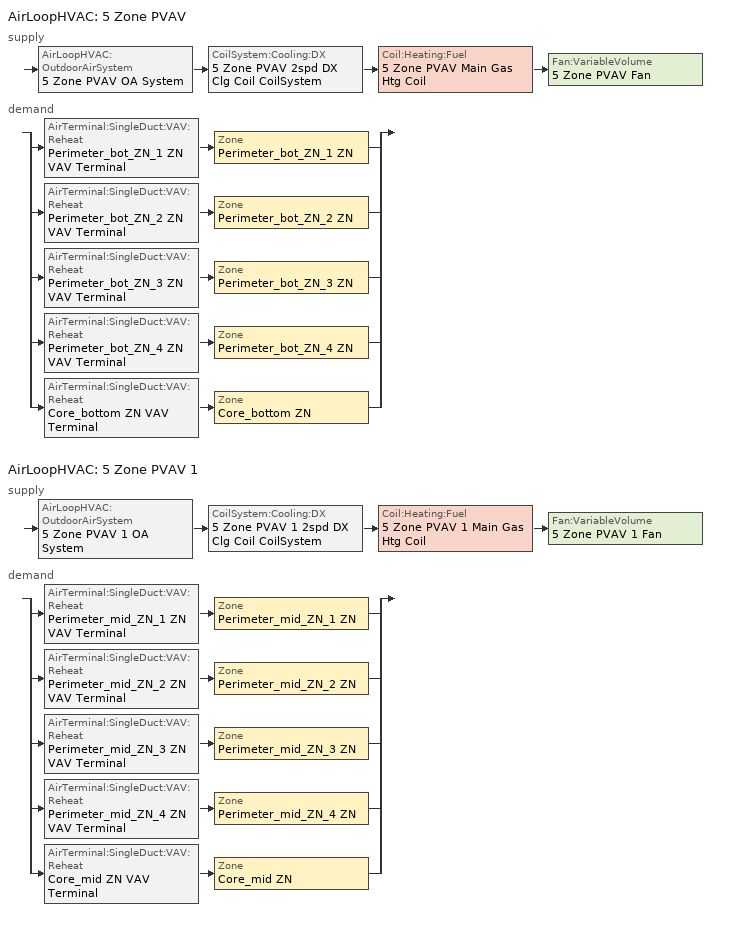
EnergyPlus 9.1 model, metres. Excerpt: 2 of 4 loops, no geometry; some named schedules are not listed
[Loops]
AirLoopHVAC '5 Zone PVAV'
 supply: AirLoopHVAC:OutdoorAirSystem '5 Zone PVAV OA System' > CoilSystem:Cooling:DX '5 Zone PVAV 2spd DX Clg Coil CoilSystem' > Coil:Heating:Fuel '5 Zone PVAV Main Gas Htg Coil' > Fan:VariableVolume '5 Zone PVAV Fan'
 demand: split
  | AirTerminal:SingleDuct:VAV:Reheat 'Perimeter_bot_ZN_1 ZN VAV Terminal' > Zone 'Perimeter_bot_ZN_1 ZN'
  | AirTerminal:SingleDuct:VAV:Reheat 'Perimeter_bot_ZN_2 ZN VAV Terminal' > Zone 'Perimeter_bot_ZN_2 ZN'
  | AirTerminal:SingleDuct:VAV:Reheat 'Perimeter_bot_ZN_3 ZN VAV Terminal' > Zone 'Perimeter_bot_ZN_3 ZN'
  | AirTerminal:SingleDuct:VAV:Reheat 'Perimeter_bot_ZN_4 ZN VAV Terminal' > Zone 'Perimeter_bot_ZN_4 ZN'
  | AirTerminal:SingleDuct:VAV:Reheat 'Core_bottom ZN VAV Terminal' > Zone 'Core_bottom ZN'
AirLoopHVAC '5 Zone PVAV 1'
 supply: AirLoopHVAC:OutdoorAirSystem '5 Zone PVAV 1 OA System' > CoilSystem:Cooling:DX '5 Zone PVAV 1 2spd DX Clg Coil CoilSystem' > Coil:Heating:Fuel '5 Zone PVAV 1 Main Gas Htg Coil' > Fan:VariableVolume '5 Zone PVAV 1 Fan'
 demand: split
  | AirTerminal:SingleDuct:VAV:Reheat 'Perimeter_mid_ZN_1 ZN VAV Terminal' > Zone 'Perimeter_mid_ZN_1 ZN'
  | AirTerminal:SingleDuct:VAV:Reheat 'Perimeter_mid_ZN_2 ZN VAV Terminal' > Zone 'Perimeter_mid_ZN_2 ZN'
  | AirTerminal:SingleDuct:VAV:Reheat 'Perimeter_mid_ZN_3 ZN VAV Terminal' > Zone 'Perimeter_mid_ZN_3 ZN'
  | AirTerminal:SingleDuct:VAV:Reheat 'Perimeter_mid_ZN_4 ZN VAV Terminal' > Zone 'Perimeter_mid_ZN_4 ZN'
  | AirTerminal:SingleDuct:VAV:Reheat 'Core_mid ZN VAV Terminal' > Zone 'Core_mid ZN'
[ZoneControl:Thermostat] Control Object Type 1=ThermostatSetpoint:DualSetpoint
Name | Zone or ZoneList | Control Type Schedule | Control Name 1
Core_bottom ZN Thermostat | Core_bottom ZN | Core_bottom ZN Thermostat Schedule | Office WholeBuilding - Md Office Thermostat 1
Core_mid ZN Thermostat | Core_mid ZN | Core_mid ZN Thermostat Schedule | Office WholeBuilding - Md Office Thermostat 2
Perimeter_bot_ZN_1 ZN Thermostat | Perimeter_bot_ZN_1 ZN | Perimeter_bot_ZN_1 ZN Thermostat Schedule | Office WholeBuilding - Md Office Thermostat 4
Perimeter_bot_ZN_2 ZN Thermostat | Perimeter_bot_ZN_2 ZN | Perimeter_bot_ZN_2 ZN Thermostat Schedule | Office WholeBuilding - Md Office Thermostat 5
Perimeter_bot_ZN_3 ZN Thermostat | Perimeter_bot_ZN_3 ZN | Perimeter_bot_ZN_3 ZN Thermostat Schedule | Office WholeBuilding - Md Office Thermostat 6
Perimeter_bot_ZN_4 ZN Thermostat | Perimeter_bot_ZN_4 ZN | Perimeter_bot_ZN_4 ZN Thermostat Schedule | Office WholeBuilding - Md Office Thermostat 7
Perimeter_mid_ZN_1 ZN Thermostat | Perimeter_mid_ZN_1 ZN | Perimeter_mid_ZN_1 ZN Thermostat Schedule | Office WholeBuilding - Md Office Thermostat 8
Perimeter_mid_ZN_2 ZN Thermostat | Perimeter_mid_ZN_2 ZN | Perimeter_mid_ZN_2 ZN Thermostat Schedule | Office WholeBuilding - Md Office Thermostat 9
Perimeter_mid_ZN_3 ZN Thermostat | Perimeter_mid_ZN_3 ZN | Perimeter_mid_ZN_3 ZN Thermostat Schedule | Office WholeBuilding - Md Office Thermostat 10
Perimeter_mid_ZN_4 ZN Thermostat | Perimeter_mid_ZN_4 ZN | Perimeter_mid_ZN_4 ZN Thermostat Schedule | Office WholeBuilding - Md Office Thermostat 11
[ThermostatSetpoint:DualSetpoint] Heating Setpoint Temperature Schedule=OfficeMedium HTGSETP_SCH_PACU_VAV_bot; Cooling Setpoint Temperature Schedule=OfficeMedium CLGSETP_SCH_NO_SETBACK
Office WholeBuilding - Md Office Thermostat 1; Office WholeBuilding - Md Office Thermostat 2; Office WholeBuilding - Md Office Thermostat 4; Office WholeBuilding - Md Office Thermostat 5; Office WholeBuilding - Md Office Thermostat 6; Office WholeBuilding - Md Office Thermostat 7; Office WholeBuilding - Md Office Thermostat 8; Office WholeBuilding - Md Office Thermostat 9; Office WholeBuilding - Md Office Thermostat 10; Office WholeBuilding - Md Office Thermostat 11
[AirTerminal:SingleDuct:VAV:Reheat] Availability Schedule=Always On Discrete; Maximum Air Flow Rate {m3/s}=Autosize; Zone Minimum Air Flow Input Method=Constant; Constant Minimum Air Flow Fraction=0.3; Fixed Minimum Air Flow Rate {m3/s}=0; Maximum Hot Water or Steam Flow Rate {m3/s}=Autosize; Minimum Hot Water or Steam Flow Rate {m3/s}=0; Convergence Tolerance=0.001; Damper Heating Action=Normal; Maximum Flow per Zone Floor Area During Reheat {m3/s-m2}=Autocalculate; Maximum Flow Fraction During Reheat=Autocalculate; Maximum Reheat Air Temperature {C}=50
Name | Reheat Coil
Core_bottom ZN VAV Terminal | Core_bottom ZN Electric Reheat Coil
Core_mid ZN VAV Terminal | Core_mid ZN Electric Reheat Coil
Perimeter_bot_ZN_1 ZN VAV Terminal | Perimeter_bot_ZN_1 ZN Electric Reheat Coil
Perimeter_bot_ZN_2 ZN VAV Terminal | Perimeter_bot_ZN_2 ZN Electric Reheat Coil
Perimeter_bot_ZN_3 ZN VAV Terminal | Perimeter_bot_ZN_3 ZN Electric Reheat Coil
Perimeter_bot_ZN_4 ZN VAV Terminal | Perimeter_bot_ZN_4 ZN Electric Reheat Coil
Perimeter_mid_ZN_1 ZN VAV Terminal | Perimeter_mid_ZN_1 ZN Electric Reheat Coil
Perimeter_mid_ZN_2 ZN VAV Terminal | Perimeter_mid_ZN_2 ZN Electric Reheat Coil
Perimeter_mid_ZN_3 ZN VAV Terminal | Perimeter_mid_ZN_3 ZN Electric Reheat Coil
Perimeter_mid_ZN_4 ZN VAV Terminal | Perimeter_mid_ZN_4 ZN Electric Reheat Coil
[Coil:Heating:Electric] Availability Schedule=Always On Discrete; Efficiency=1; Nominal Capacity {W}=Autosize
Core_bottom ZN Electric Reheat Coil; Core_mid ZN Electric Reheat Coil; Perimeter_bot_ZN_1 ZN Electric Reheat Coil; Perimeter_bot_ZN_2 ZN Electric Reheat Coil; Perimeter_bot_ZN_3 ZN Electric Reheat Coil; Perimeter_bot_ZN_4 ZN Electric Reheat Coil; Perimeter_mid_ZN_1 ZN Electric Reheat Coil; Perimeter_mid_ZN_2 ZN Electric Reheat Coil; Perimeter_mid_ZN_3 ZN Electric Reheat Coil; Perimeter_mid_ZN_4 ZN Electric Reheat Coil
[Zone equipment]
Core_bottom ZN: Core_bottom ZN VAV Terminal
Core_mid ZN: Core_mid ZN VAV Terminal
Perimeter_bot_ZN_1 ZN: Perimeter_bot_ZN_1 ZN VAV Terminal
Perimeter_bot_ZN_2 ZN: Perimeter_bot_ZN_2 ZN VAV Terminal
Perimeter_bot_ZN_3 ZN: Perimeter_bot_ZN_3 ZN VAV Terminal
Perimeter_bot_ZN_4 ZN: Perimeter_bot_ZN_4 ZN VAV Terminal
Perimeter_mid_ZN_1 ZN: Perimeter_mid_ZN_1 ZN VAV Terminal
Perimeter_mid_ZN_2 ZN: Perimeter_mid_ZN_2 ZN VAV Terminal
Perimeter_mid_ZN_3 ZN: Perimeter_mid_ZN_3 ZN VAV Terminal
Perimeter_mid_ZN_4 ZN: Perimeter_mid_ZN_4 ZN VAV Terminal
[Sizing:Zone] Zone Cooling Design Supply Air Temperature Input Method=SupplyAirTemperature; Zone Cooling Design Supply Air Temperature {C}=12.7778; Zone Cooling Design Supply Air Temperature Difference {deltaC}=11.11; Zone Heating Design Supply Air Temperature Input Method=SupplyAirTemperature; Zone Heating Design Supply Air Temperature {C}=50; Zone Heating Design Supply Air Temperature Difference {deltaC}=11.11; Zone Cooling Design Supply Air Humidity Ratio {kgWater/kgDryAir}=0.0085; Zone Heating Design Supply Air Humidity Ratio {kgWater/kgDryAir}=0.008; Design Specification Outdoor Air Object=Office WholeBuilding - Md Office Ventilation; Cooling Design Air Flow Method=DesignDay; Cooling Design Air Flow Rate {m3/s}=0; Cooling Minimum Air Flow per Zone Floor Area {m3/s-m2}=0.000762; Cooling Minimum Air Flow {m3/s}=0; Cooling Minimum Air Flow Fraction=0; Heating Design Air Flow Method=DesignDay; Heating Design Air Flow Rate {m3/s}=0; Heating Maximum Air Flow per Zone Floor Area {m3/s-m2}=0.002032; Heating Maximum Air Flow {m3/s}=0.141576; Heating Maximum Air Flow Fraction=0.3; Account for Dedicated Outdoor Air System=No
Name | Design Specification Zone Air Distribution Object
Core_bottom ZN | Core_bottom ZN Design Spec Zone Air Dist
Core_mid ZN | Core_mid ZN Design Spec Zone Air Dist
Perimeter_bot_ZN_1 ZN | Perimeter_bot_ZN_1 ZN Design Spec Zone Air Dist
Perimeter_bot_ZN_2 ZN | Perimeter_bot_ZN_2 ZN Design Spec Zone Air Dist
Perimeter_bot_ZN_3 ZN | Perimeter_bot_ZN_3 ZN Design Spec Zone Air Dist
Perimeter_bot_ZN_4 ZN | Perimeter_bot_ZN_4 ZN Design Spec Zone Air Dist
Perimeter_mid_ZN_1 ZN | Perimeter_mid_ZN_1 ZN Design Spec Zone Air Dist
Perimeter_mid_ZN_2 ZN | Perimeter_mid_ZN_2 ZN Design Spec Zone Air Dist
Perimeter_mid_ZN_3 ZN | Perimeter_mid_ZN_3 ZN Design Spec Zone Air Dist
Perimeter_mid_ZN_4 ZN | Perimeter_mid_ZN_4 ZN Design Spec Zone Air Dist
[DesignSpecification:ZoneAirDistribution] Zone Air Distribution Effectiveness in Cooling Mode=1; Zone Air Distribution Effectiveness in Heating Mode=1
Core_bottom ZN Design Spec Zone Air Dist; Core_mid ZN Design Spec Zone Air Dist; Perimeter_bot_ZN_1 ZN Design Spec Zone Air Dist; Perimeter_bot_ZN_2 ZN Design Spec Zone Air Dist; Perimeter_bot_ZN_3 ZN Design Spec Zone Air Dist; Perimeter_bot_ZN_4 ZN Design Spec Zone Air Dist; Perimeter_mid_ZN_1 ZN Design Spec Zone Air Dist; Perimeter_mid_ZN_2 ZN Design Spec Zone Air Dist; Perimeter_mid_ZN_3 ZN Design Spec Zone Air Dist; Perimeter_mid_ZN_4 ZN Design Spec Zone Air Dist
[Controller:MechanicalVentilation] Availability Schedule=OfficeMedium MinOA_MotorizedDamper_Sched; Demand Controlled Ventilation=No; System Outdoor Air Method=ZoneSum; Design Specification Outdoor Air Object Name 1=Office WholeBuilding - Md Office Ventilation; Design Specification Outdoor Air Object Name 2=Office WholeBuilding - Md Office Ventilation; Design Specification Outdoor Air Object Name 3=Office WholeBuilding - Md Office Ventilation; Design Specification Outdoor Air Object Name 4=Office WholeBuilding - Md Office Ventilation; Design Specification Outdoor Air Object Name 5=Office WholeBuilding - Md Office Ventilation
Name | Zone Name 1 | Design Specification Zone Air Distribution Object Name 1 | Zone Name 2 | Design Specification Zone Air Distribution Object Name 2 | Zone Name 3 | Design Specification Zone Air Distribution Object Name 3 | Zone Name 4 | Design Specification Zone Air Distribution Object Name 4 | Zone Name 5 | Design Specification Zone Air Distribution Object Name 5
5 Zone PVAV Ventilation Controller | Core_bottom ZN | Core_bottom ZN Design Spec Zone Air Dist | Perimeter_bot_ZN_1 ZN | Perimeter_bot_ZN_1 ZN Design Spec Zone Air Dist | Perimeter_bot_ZN_2 ZN | Perimeter_bot_ZN_2 ZN Design Spec Zone Air Dist | Perimeter_bot_ZN_3 ZN | Perimeter_bot_ZN_3 ZN Design Spec Zone Air Dist | Perimeter_bot_ZN_4 ZN | Perimeter_bot_ZN_4 ZN Design Spec Zone Air Dist
5 Zone PVAV 1 Ventilation Controller | Core_mid ZN | Core_mid ZN Design Spec Zone Air Dist | Perimeter_mid_ZN_1 ZN | Perimeter_mid_ZN_1 ZN Design Spec Zone Air Dist | Perimeter_mid_ZN_2 ZN | Perimeter_mid_ZN_2 ZN Design Spec Zone Air Dist | Perimeter_mid_ZN_3 ZN | Perimeter_mid_ZN_3 ZN Design Spec Zone Air Dist | Perimeter_mid_ZN_4 ZN | Perimeter_mid_ZN_4 ZN Design Spec Zone Air Dist
[DesignSpecification:OutdoorAir]
Office WholeBuilding - Md Office Ventilation: Outdoor Air Method=Sum; Outdoor Air Flow per Person {m3/s-person}=0; Outdoor Air Flow per Zone Floor Area {m3/s-m2}=0.0004318; Outdoor Air Flow per Zone {m3/s}=0; Outdoor Air Flow Air Changes per Hour {1/hr}=0
[AirLoopHVAC] Design Supply Air Flow Rate {m3/s}=AutoSize
5 Zone PVAV; 5 Zone PVAV 1
[Sizing:System] Type of Load to Size On=Sensible; Design Outdoor Air Flow Rate {m3/s}=Autosize; Central Heating Maximum System Air Flow Ratio=0.3; Preheat Design Temperature {C}=7.22222; Preheat Design Humidity Ratio {kgWater/kgDryAir}=0.008; Precool Design Temperature {C}=12.7778; Precool Design Humidity Ratio {kgWater/kgDryAir}=0.008; Central Cooling Design Supply Air Temperature {C}=12.7778; Central Heating Design Supply Air Temperature {C}=12.7778; Type of Zone Sum to Use=Coincident; 100% Outdoor Air in Cooling=No; 100% Outdoor Air in Heating=No; Central Cooling Design Supply Air Humidity Ratio {kgWater/kgDryAir}=0.0085; Central Heating Design Supply Air Humidity Ratio {kgWater/kgDryAir}=0.008; Cooling Supply Air Flow Rate Method=DesignDay; Cooling Supply Air Flow Rate {m3/s}=0; Cooling Supply Air Flow Rate Per Floor Area {m3/s-m2}=0.00996765; Cooling Fraction of Autosized Cooling Supply Air Flow Rate=1; Cooling Supply Air Flow Rate Per Unit Cooling Capacity {m3/s-W}=3.94755e-05; Heating Supply Air Flow Rate Method=DesignDay; Heating Supply Air Flow Rate {m3/s}=0; Heating Supply Air Flow Rate Per Floor Area {m3/s-m2}=0.00996765; Heating Fraction of Autosized Heating Supply Air Flow Rate=1; Heating Fraction of Autosized Cooling Supply Air Flow Rate=1; Heating Supply Air Flow Rate Per Unit Heating Capacity {m3/s-W}=3.15882e-05; System Outdoor Air Method=ZoneSum; Zone Maximum Outdoor Air Fraction=1; Cooling Design Capacity Method=CoolingDesignCapacity; Cooling Design Capacity {W}=Autosize; Cooling Design Capacity Per Floor Area {W/m2}=234.7; Fraction of Autosized Cooling Design Capacity=1; Heating Design Capacity Method=HeatingDesignCapacity; Heating Design Capacity {W}=Autosize; Heating Design Capacity Per Floor Area {W/m2}=157; Fraction of Autosized Heating Design Capacity=1; Central Cooling Capacity Control Method=OnOff
5 Zone PVAV; 5 Zone PVAV 1
[Controller:OutdoorAir] Minimum Outdoor Air Flow Rate {m3/s}=Autosize; Maximum Outdoor Air Flow Rate {m3/s}=Autosize; Economizer Control Type=NoEconomizer; Economizer Control Action Type=ModulateFlow; Economizer Maximum Limit Dry-Bulb Temperature {C}=28; Economizer Maximum Limit Enthalpy {J/kg}=64000; Lockout Type=NoLockout; Minimum Limit Type=FixedMinimum; Minimum Outdoor Air Schedule=OfficeMedium MinOA_MotorizedDamper_Sched; High Humidity Control=No; Control High Indoor Humidity Based on Outdoor Humidity Ratio=Yes; Heat Recovery Bypass Control Type=BypassWhenWithinEconomizerLimits
Name | Mechanical Ventilation Controller
Controller Outdoor Air 1 | 5 Zone PVAV Ventilation Controller
Controller Outdoor Air 2 | 5 Zone PVAV 1 Ventilation Controller
[SetpointManager:MixedAir] Control Variable=Temperature
Node 28 OS Default SPM; Node 25 OS Default SPM; Node 24 OS Default SPM; Node 53 OS Default SPM; Node 50 OS Default SPM; Node 49 OS Default SPM
[CoilSystem:Cooling:DX] Availability Schedule=Always On Discrete
Name | Cooling Coil
5 Zone PVAV 2spd DX Clg Coil CoilSystem | 5 Zone PVAV 2spd DX Clg Coil
5 Zone PVAV 1 2spd DX Clg Coil CoilSystem | 5 Zone PVAV 1 2spd DX Clg Coil
[Coil:Cooling:DX:TwoSpeed] Availability Schedule=Always On Discrete; High Speed Gross Rated Total Cooling Capacity {W}=Autosize; High Speed Rated Sensible Heat Ratio=Autosize; High Speed Gross Rated Cooling COP {W/W}=3; High Speed Rated Air Flow Rate {m3/s}=Autosize; Low Speed Gross Rated Total Cooling Capacity {W}=Autosize; Low Speed Gross Rated Sensible Heat Ratio=0.69; Low Speed Gross Rated Cooling COP {W/W}=3; Low Speed Rated Air Flow Rate {m3/s}=Autosize; Condenser Type=AirCooled; High Speed Evaporative Condenser Effectiveness=0; High Speed Evaporative Condenser Air Flow Rate {m3/s}=Autosize; High Speed Evaporative Condenser Pump Rated Power Consumption {W}=Autosize; Low Speed Evaporative Condenser Effectiveness=0; Low Speed Evaporative Condenser Air Flow Rate {m3/s}=Autosize; Low Speed Evaporative Condenser Pump Rated Power Consumption {W}=Autosize; Basin Heater Capacity {W/K}=10; Basin Heater Setpoint Temperature {C}=2
Name | Total Cooling Capacity Function of Temperature Curve | Total Cooling Capacity Function of Flow Fraction Curve | Energy Input Ratio Function of Temperature Curve | Energy Input Ratio Function of Flow Fraction Curve | Part Load Fraction Correlation Curve | Low Speed Total Cooling Capacity Function of Temperature Curve | Low Speed Energy Input Ratio Function of Temperature Curve
5 Zone PVAV 2spd DX Clg Coil | Curve Biquadratic 1 | Curve Quadratic 1 | Curve Biquadratic 2 | Curve Quadratic 2 | Curve Quadratic 3 | Curve Biquadratic 3 | Curve Biquadratic 4
5 Zone PVAV 1 2spd DX Clg Coil | Curve Biquadratic 5 | Curve Quadratic 4 | Curve Biquadratic 6 | Curve Quadratic 5 | Curve Quadratic 6 | Curve Biquadratic 7 | Curve Biquadratic 8
[Coil:Heating:Fuel] Availability Schedule=Always On Discrete; Fuel Type=NaturalGas; Burner Efficiency=0.8; Nominal Capacity {W}=AutoSize; Parasitic Electric Load {W}=0; Parasitic Fuel Load {W}=0
5 Zone PVAV Main Gas Htg Coil; 5 Zone PVAV 1 Main Gas Htg Coil
[Fan:VariableVolume] Availability Schedule=OfficeMedium HVACOperationSchd; Fan Total Efficiency=0.6045; Pressure Rise {Pa}=1017.592; Maximum Flow Rate {m3/s}=AutoSize; Fan Power Minimum Flow Rate Input Method=FixedFlowRate; Fan Power Minimum Flow Fraction=0; Fan Power Minimum Air Flow Rate {m3/s}=0; Motor Efficiency=0.93; Motor In Airstream Fraction=1; Fan Power Coefficient 1=0.0407599; Fan Power Coefficient 2=0.088045; Fan Power Coefficient 3=-0.0729261; Fan Power Coefficient 4=0.94374; Fan Power Coefficient 5=0
5 Zone PVAV Fan; 5 Zone PVAV 1 Fan
[SetpointManager:Scheduled] Control Variable=Temperature
Name | Schedule
5 Zone PVAV Supply Air Setpoint Manager | Supply Air Temp - 55.0F
5 Zone PVAV 1 Supply Air Setpoint Manager | Supply Air Temp - 55.0F 1
[Schedule:Compact]
Core_bottom ZN Thermostat Schedule; Core_mid ZN Thermostat Schedule; Perimeter_bot_ZN_1 ZN Thermostat Schedule; Perimeter_bot_ZN_2 ZN Thermostat Schedule; Perimeter_bot_ZN_3 ZN Thermostat Schedule; Perimeter_bot_ZN_4 ZN Thermostat Schedule; Perimeter_mid_ZN_1 ZN Thermostat Schedule; Perimeter_mid_ZN_2 ZN Thermostat Schedule; Perimeter_mid_ZN_3 ZN Thermostat Schedule; Perimeter_mid_ZN_4 ZN Thermostat Schedule: Through: 12/31, For: AllDays, Until: 24:00, 4
[Schedule:Day:Interval]
OfficeMedium HTGSETP_SCH_PACU_VAV_bot Default: No, 24:00, 15.6
OfficeMedium HTGSETP_SCH_PACU_VAV_bot Wkdy Day: No, 05:00, 15.6, 22:00, 21, 24:00, 15.6
OfficeMedium MinOA_MotorizedDamper_Sched Default; OfficeMedium HVACOperationSchd Default: No, 24:00, 0
OfficeMedium MinOA_MotorizedDamper_Sched SmrDsn|Wkdy Day; OfficeMedium MinOA_MotorizedDamper_Sched Summer Design Day: No, 07:00, 0, 22:00, 1, 24:00, 0
OfficeMedium MinOA_MotorizedDamper_Sched WntrDsn|Sat Day; OfficeMedium MinOA_MotorizedDamper_Sched Winter Design Day: No, 07:00, 0, 18:00, 1, 24:00, 0
OfficeMedium HVACOperationSchd SmrDsn|Wkdy Day; OfficeMedium HVACOperationSchd Summer Design Day: No, 06:00, 0, 22:00, 1, 24:00, 0
OfficeMedium HVACOperationSchd Winter Design Day; OfficeMedium HVACOperationSchd WntrDsn|Sat Day: No, 06:00, 0, 18:00, 1, 24:00, 0
Supply Air Temp - 55.0F Default; Supply Air Temp - 55.0F Default 1: No, 24:00, 12.7778
[Schedule:Week:Daily]
OfficeMedium HTGSETP_SCH_PACU_VAV_bot Week Rule - Jan1-Dec31: OfficeMedium HTGSETP_SCH_PACU_VAV_bot Default, OfficeMedium HTGSETP_SCH_PACU_VAV_bot Wkdy Day, OfficeMedium HTGSETP_SCH_PACU_VAV_bot Wkdy Day, OfficeMedium HTGSETP_SCH_PACU_VAV_bot Wkdy Day, OfficeMedium HTGSETP_SCH_PACU_VAV_bot Wkdy Day, OfficeMedium HTGSETP_SCH_PACU_VAV_bot Wkdy Day, OfficeMedium HTGSETP_SCH_PACU_VAV_bot Sat Day, OfficeMedium HTGSETP_SCH_PACU_VAV_bot Default, OfficeMedium HTGSETP_SCH_PACU_VAV_bot Summer Design Day, OfficeMedium HTGSETP_SCH_PACU_VAV_bot Winter Design Day, OfficeMedium HTGSETP_SCH_PACU_VAV_bot Default, OfficeMedium HTGSETP_SCH_PACU_VAV_bot Default
OfficeMedium CLGSETP_SCH_NO_SETBACK Week Rule - Jan1-Dec31: OfficeMedium CLGSETP_SCH_NO_SETBACK Default, OfficeMedium CLGSETP_SCH_NO_SETBACK Default|WntrDsn|Sat|Wkdy Day, OfficeMedium CLGSETP_SCH_NO_SETBACK Default|WntrDsn|Sat|Wkdy Day, OfficeMedium CLGSETP_SCH_NO_SETBACK Default|WntrDsn|Sat|Wkdy Day, OfficeMedium CLGSETP_SCH_NO_SETBACK Default|WntrDsn|Sat|Wkdy Day, OfficeMedium CLGSETP_SCH_NO_SETBACK Default|WntrDsn|Sat|Wkdy Day, OfficeMedium CLGSETP_SCH_NO_SETBACK Default|WntrDsn|Sat|Wkdy Day, OfficeMedium CLGSETP_SCH_NO_SETBACK Default, OfficeMedium CLGSETP_SCH_NO_SETBACK Summer Design Day, OfficeMedium CLGSETP_SCH_NO_SETBACK Winter Design Day, OfficeMedium CLGSETP_SCH_NO_SETBACK Default, OfficeMedium CLGSETP_SCH_NO_SETBACK Default
OfficeMedium MinOA_MotorizedDamper_Sched Week Rule - Jan1-Dec31: OfficeMedium MinOA_MotorizedDamper_Sched Default, OfficeMedium MinOA_MotorizedDamper_Sched SmrDsn|Wkdy Day, OfficeMedium MinOA_MotorizedDamper_Sched SmrDsn|Wkdy Day, OfficeMedium MinOA_MotorizedDamper_Sched SmrDsn|Wkdy Day, OfficeMedium MinOA_MotorizedDamper_Sched SmrDsn|Wkdy Day, OfficeMedium MinOA_MotorizedDamper_Sched SmrDsn|Wkdy Day, OfficeMedium MinOA_MotorizedDamper_Sched WntrDsn|Sat Day, OfficeMedium MinOA_MotorizedDamper_Sched Default, OfficeMedium MinOA_MotorizedDamper_Sched Summer Design Day, OfficeMedium MinOA_MotorizedDamper_Sched Winter Design Day, OfficeMedium MinOA_MotorizedDamper_Sched Default, OfficeMedium MinOA_MotorizedDamper_Sched Default
OfficeMedium HVACOperationSchd Week Rule - Jan1-Dec31: OfficeMedium HVACOperationSchd Default, OfficeMedium HVACOperationSchd SmrDsn|Wkdy Day, OfficeMedium HVACOperationSchd SmrDsn|Wkdy Day, OfficeMedium HVACOperationSchd SmrDsn|Wkdy Day, OfficeMedium HVACOperationSchd SmrDsn|Wkdy Day, OfficeMedium HVACOperationSchd SmrDsn|Wkdy Day, OfficeMedium HVACOperationSchd WntrDsn|Sat Day, OfficeMedium HVACOperationSchd Default, OfficeMedium HVACOperationSchd Summer Design Day, OfficeMedium HVACOperationSchd Winter Design Day, OfficeMedium HVACOperationSchd Default, OfficeMedium HVACOperationSchd Default
Supply Air Temp - 55.0F Week Rule - Jan1-Dec31: Supply Air Temp - 55.0F Default, Supply Air Temp - 55.0F Default, Supply Air Temp - 55.0F Default, Supply Air Temp - 55.0F Default, Supply Air Temp - 55.0F Default, Supply Air Temp - 55.0F Default, Supply Air Temp - 55.0F Default, Supply Air Temp - 55.0F Default, Supply Air Temp - 55.0F Default, Supply Air Temp - 55.0F Default, Supply Air Temp - 55.0F Default, Supply Air Temp - 55.0F Default
Supply Air Temp - 55.0F 1 Week Rule - Jan1-Dec31: Supply Air Temp - 55.0F Default 1, Supply Air Temp - 55.0F Default 1, Supply Air Temp - 55.0F Default 1, Supply Air Temp - 55.0F Default 1, Supply Air Temp - 55.0F Default 1, Supply Air Temp - 55.0F Default 1, Supply Air Temp - 55.0F Default 1, Supply Air Temp - 55.0F Default 1, Supply Air Temp - 55.0F Default 1, Supply Air Temp - 55.0F Default 1, Supply Air Temp - 55.0F Default 1, Supply Air Temp - 55.0F Default 1
[Schedule:Year]
OfficeMedium HTGSETP_SCH_PACU_VAV_bot: OfficeMedium HTGSETP_SCH_PACU_VAV_bot Week Rule - Jan1-Dec31, 1, 1, 12, 31
OfficeMedium CLGSETP_SCH_NO_SETBACK: OfficeMedium CLGSETP_SCH_NO_SETBACK Week Rule - Jan1-Dec31, 1, 1, 12, 31
OfficeMedium MinOA_MotorizedDamper_Sched: OfficeMedium MinOA_MotorizedDamper_Sched Week Rule - Jan1-Dec31, 1, 1, 12, 31
OfficeMedium HVACOperationSchd: OfficeMedium HVACOperationSchd Week Rule - Jan1-Dec31, 1, 1, 12, 31
Supply Air Temp - 55.0F: Supply Air Temp - 55.0F Week Rule - Jan1-Dec31, 1, 1, 12, 31
Supply Air Temp - 55.0F 1: Supply Air Temp - 55.0F 1 Week Rule - Jan1-Dec31, 1, 1, 12, 31
[Schedule:Constant]
Always On Discrete: Hourly Value=1
[Curve:Biquadratic] Minimum Value of x {BasedOnField A2}=17; Maximum Value of x {BasedOnField A2}=22; Minimum Value of y {BasedOnField A3}=13; Maximum Value of y {BasedOnField A3}=46
Name | Coefficient1 Constant | Coefficient2 x | Coefficient3 x**2 | Coefficient4 y | Coefficient5 y**2 | Coefficient6 x*y
Curve Biquadratic 1; Curve Biquadratic 3; Curve Biquadratic 5; Curve Biquadratic 7 | 0.42415 | 0.04426 | -0.00042 | 0.00333 | -8e-05 | -0.00021
Curve Biquadratic 2; Curve Biquadratic 4; Curve Biquadratic 6; Curve Biquadratic 8 | 1.23649 | -0.02431 | 0.00057 | -0.01434 | 0.00063 | -0.00038
[Curve:Quadratic]
Name | Coefficient1 Constant | Coefficient2 x | Coefficient3 x**2 | Minimum Value of x {BasedOnField A2} | Maximum Value of x {BasedOnField A2}
Curve Quadratic 1; Curve Quadratic 4 | 0.77136 | 0.34053 | -0.11088 | 0.75918 | 1.13877
Curve Quadratic 2; Curve Quadratic 5 | 1.2055 | -0.32953 | 0.12308 | 0.75918 | 1.13877
Curve Quadratic 3; Curve Quadratic 6 | 0.771 | 0.229 | 0 | 0 | 1
